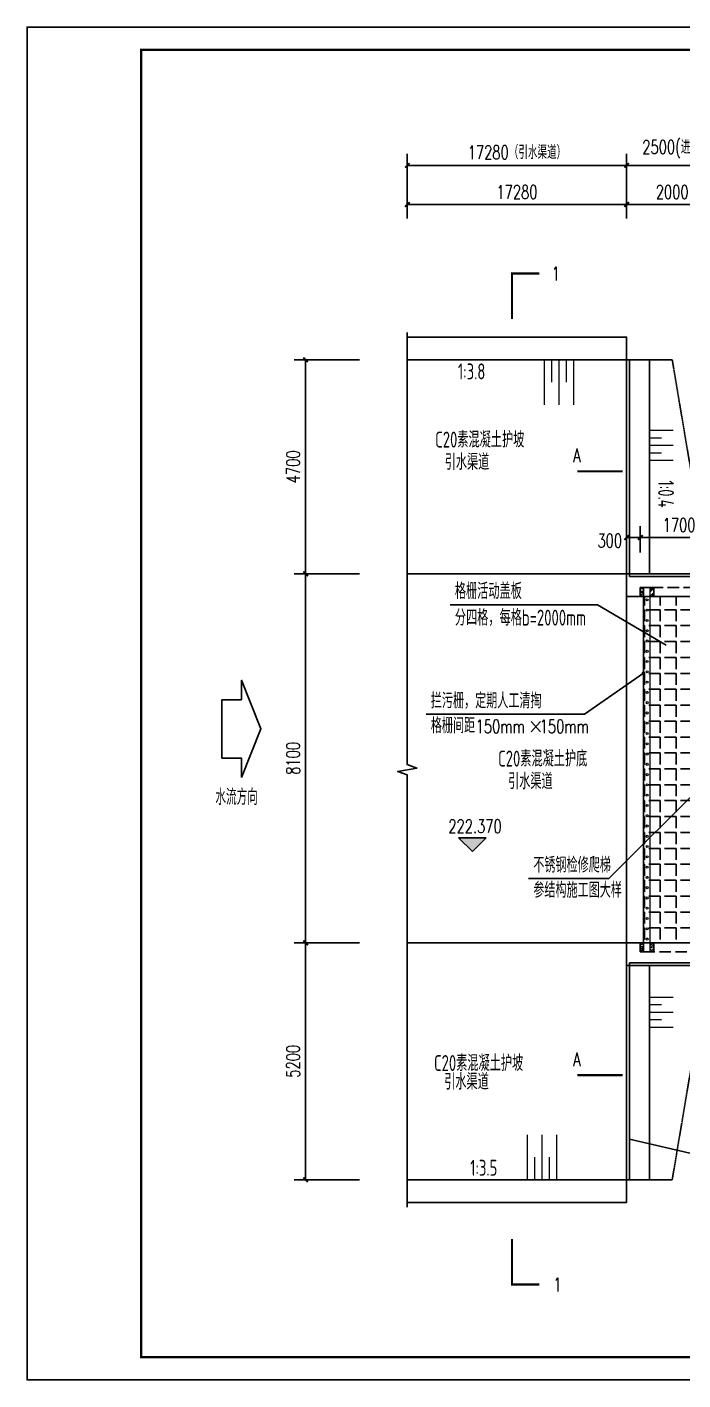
# Model space of a CAD drawing. Header units: millimetres. Extents: x -725 to 2274960, y -506 to 2980382.
# Drawn here: x 1991283 to 2005672, y 2586514 to 2616214 of the extents above; entities that cross this region are included whole.
import ezdxf
from ezdxf.enums import TextEntityAlignment as Align

# ---------------------------------------------------------------- set-up
doc = ezdxf.new("R2010")
doc.units = ezdxf.units.MM
doc.header["$LTSCALE"] = 1000
doc.linetypes.add('DASH', pattern=[0.35, 0.25, -0.1])
doc.linetypes.add('DASHED', pattern=[0.75, 0.5, -0.25])
for name, color, linetype in [('1', 1, 'Continuous'), ('AXIS', 3, 'Continuous'), ('BZ', 7, 'Continuous'), ('DIM_ELEV', 3, 'Continuous'), ('DIM_LEAD', 3, 'Continuous'), ('DIM_SYMB', 3, 'Continuous'), ('DXPM', 4, 'Continuous'), ('PUB_DIM', 3, 'Continuous'), ('PUB_TITLE', 4, 'Continuous'), ('TWT_DIM', 3, 'Continuous'), ('TWT_SYMB', 3, 'Continuous'), ('YHG_粗线', 6, 'Continuous'), ('断面标高标注', 3, 'Continuous'), ('线框', 2, 'Continuous'), ('细线', 4, 'Continuous'), ('轮廓线', 2, 'Continuous')]:
    doc.layers.add(name, color=color, linetype=linetype)
doc.layers.add('文字', color=4, linetype='Continuous', lineweight=0)
doc.styles.add('_TCH_DIM', font='SIMPLEX', dxfattribs={"bigfont": 'GBCBIG'})
doc.styles.add('_TCH_DIM_T3', font='SIMPLEX', dxfattribs={"width": 0.705882, "bigfont": 'GBCBIG'})
doc.styles.add('_TCH_LABEL', font='COMPLEX', dxfattribs={"bigfont": 'GBCBIG'})
doc.styles.add('TSSD_Rein', font='tssdeng.shx', dxfattribs={"width": 0.7, "bigfont": 'hztxt.shx'})
doc.styles.add('设计文字', font='ecidi_romand.shx', dxfattribs={"width": 0.8, "height": 3.5, "bigfont": 'ecidi_hzfs.shx'})
doc.dimstyles.new('_TCH_ARCH&&100', dxfattribs={"dimtxt": 297.5, "dimasz": 100, "dimexe": 250, "dimexo": 300, "dimgap": 126.25, "dimtad": 1, "dimdec": 0, "dimzin": 0, "dimdsep": 46, "dimtxsty": '_TCH_DIM_T3', "dimblk": 'ARCHTICK', "dimcen": 0.09, "dimclrt": 7, "dimazin": 2, "dimtfac": 1, "dimtdec": 0, "dimtix": 1, "dimtmove": 2, "dimatfit": 3, "dimfxl": 75, "dimtolj": 1, "dimtzin": 0, "dimarcsym": 0})
doc.dimstyles.new('_TWT_ARCH&&100', dxfattribs={"dimtxt": 297.5, "dimasz": 100, "dimexe": 250, "dimexo": 300, "dimgap": 126.25, "dimtad": 1, "dimdec": 0, "dimzin": 0, "dimdsep": 46, "dimtxsty": '_TCH_DIM_T3', "dimblk": 'ARCHTICK', "dimcen": 0.09, "dimclrt": 7, "dimazin": 2, "dimtfac": 1, "dimtdec": 0, "dimtix": 1, "dimtmove": 2, "dimatfit": 3, "dimfxl": 75, "dimtolj": 1, "dimtzin": 0, "dimarcsym": 0})

# ---------------------------------------------------------------- blocks, each defined once
blk = doc.blocks.new('HAYJZ A3')
blk.add_lwpolyline([(4975, -403417), (46975, -403417), (46975, -433117), (4975, -433117), (4975, -403417)])
at = {"const_width": 50}
blk.add_lwpolyline([(7475, -403917), (46475, -403917), (46475, -432617), (7475, -432617), (7475, -403917)], dxfattribs=at)
at = {"layer": 'PUB_TITLE'}
blk.add_lwpolyline([(4975, -433117), (46975, -433117), (46975, -403417), (4975, -403417)], close=True, dxfattribs=at)
blk = doc.blocks.new('_ArchTick')
at = {"color": 0, "linetype": 'ByBlock', "const_width": 0.4}
blk.add_lwpolyline([(-0.5, -0.5), (0.5, 0.5)], dxfattribs=at)
blk = doc.blocks.new('*D55')
at = {"layer": 'AXIS', "color": 0, "lineweight": -2, "transparency": 16777216}
for p, q in [((1999625, 2612010), (1999625, 2613428)), ((2004437, 2612010), (2004437, 2613428)), ((1999625, 2613178), (2004437, 2613178))]:
    blk.add_line(p, q, dxfattribs=at)
at = {"layer": 'Defpoints', "color": 0, "transparency": 16777216}
for p in [(2004437, 2613178), (1999625, 2611710), (2004437, 2611710)]:
    blk.add_point(p, dxfattribs=at)
at = {"layer": 'AXIS', "color": 0, "lineweight": -2, "transparency": 16777216, "xscale": 100, "yscale": 100, "zscale": 100, "rotation": 180}
blk.add_blockref('_ArchTick', (1999625, 2613178), dxfattribs=at)
at = {"layer": 'AXIS', "color": 0, "lineweight": -2, "transparency": 16777216, "xscale": 100, "yscale": 100, "zscale": 100}
blk.add_blockref('_ArchTick', (2004437, 2613178), dxfattribs=at)
at = {"layer": 'AXIS', "color": 7, "transparency": 16777216, "insert": (2002031, 2613463), "char_height": 297.5, "attachment_point": 5, "style": '_TCH_DIM_T3'}
blk.add_mtext('\\A1;17280（引水渠道）', dxfattribs=at)
blk = doc.blocks.new('*D56')
at = {"layer": 'AXIS', "color": 0, "lineweight": -2, "transparency": 16777216}
for p, q in [((2004437, 2612010), (2004437, 2613428)), ((2006937, 2612010), (2006937, 2613428)), ((2004437, 2613178), (2006937, 2613178))]:
    blk.add_line(p, q, dxfattribs=at)
at = {"layer": 'Defpoints', "color": 0, "transparency": 16777216}
for p in [(2006937, 2613178), (2004437, 2611710), (2006937, 2611710)]:
    blk.add_point(p, dxfattribs=at)
at = {"layer": 'AXIS', "color": 0, "lineweight": -2, "transparency": 16777216, "xscale": 100, "yscale": 100, "zscale": 100, "rotation": 180}
blk.add_blockref('_ArchTick', (2004437, 2613178), dxfattribs=at)
at = {"layer": 'AXIS', "color": 0, "lineweight": -2, "transparency": 16777216, "xscale": 100, "yscale": 100, "zscale": 100}
blk.add_blockref('_ArchTick', (2006937, 2613178), dxfattribs=at)
at = {"layer": 'AXIS', "color": 7, "transparency": 16777216, "insert": (2005687, 2613531), "char_height": 297.5, "attachment_point": 5, "style": '_TCH_DIM_T3'}
blk.add_mtext('\\A1;2500(进水池段)', dxfattribs=at)
blk = doc.blocks.new('*D149')
at = {"layer": 'Defpoints', "color": 0, "transparency": 16777216}
for p in [(2006437, 2605010), (2004737, 2604382), (2006437, 2604382)]:
    blk.add_point(p, dxfattribs=at)
at = {"layer": 'TWT_DIM', "color": 0, "lineweight": -2, "transparency": 16777216}
for p, q in [((2004737, 2604682), (2004737, 2605260)), ((2004737, 2605010), (2006437, 2605010)), ((2006437, 2604682), (2006437, 2605260))]:
    blk.add_line(p, q, dxfattribs=at)
at = {"layer": 'TWT_DIM', "color": 0, "lineweight": -2, "transparency": 16777216, "xscale": 100, "yscale": 100, "zscale": 100, "rotation": 180}
blk.add_blockref('_ArchTick', (2004737, 2605010), dxfattribs=at)
at = {"layer": 'TWT_DIM', "color": 0, "lineweight": -2, "transparency": 16777216, "xscale": 100, "yscale": 100, "zscale": 100}
blk.add_blockref('_ArchTick', (2006437, 2605010), dxfattribs=at)
at = {"layer": 'TWT_DIM', "color": 7, "transparency": 16777216, "insert": (2005587, 2605285), "char_height": 297.5, "attachment_point": 5, "style": '_TCH_DIM_T3'}
blk.add_mtext('\\A1;1700', dxfattribs=at)
blk = doc.blocks.new('*D150')
at = {"layer": 'Defpoints', "color": 0, "transparency": 16777216}
for p in [(2004737, 2605010), (2004437, 2604382), (2004737, 2604382)]:
    blk.add_point(p, dxfattribs=at)
at = {"layer": 'TWT_DIM', "color": 0, "lineweight": -2, "transparency": 16777216}
for p, q in [((2004437, 2604682), (2004437, 2605260)), ((2004437, 2605010), (2004737, 2605010)), ((2004737, 2604682), (2004737, 2605260))]:
    blk.add_line(p, q, dxfattribs=at)
at = {"layer": 'TWT_DIM', "color": 0, "lineweight": -2, "transparency": 16777216, "xscale": 100, "yscale": 100, "zscale": 100, "rotation": 180}
blk.add_blockref('_ArchTick', (2004437, 2605010), dxfattribs=at)
at = {"layer": 'TWT_DIM', "color": 0, "lineweight": -2, "transparency": 16777216, "xscale": 100, "yscale": 100, "zscale": 100}
blk.add_blockref('_ArchTick', (2004737, 2605010), dxfattribs=at)
at = {"layer": 'TWT_DIM', "color": 7, "transparency": 16777216, "insert": (2004067, 2604937), "char_height": 297.5, "attachment_point": 5, "style": '_TCH_DIM_T3'}
blk.add_mtext('\\A1;300', dxfattribs=at)
blk = doc.blocks.new('*D158')
at = {"layer": 'AXIS', "color": 0, "lineweight": -2, "transparency": 16777216}
for p, q in [((1999625, 2612010), (1999625, 2612570)), ((2004437, 2612010), (2004437, 2612570)), ((1999625, 2612320), (2004437, 2612320))]:
    blk.add_line(p, q, dxfattribs=at)
at = {"layer": 'Defpoints', "color": 0, "transparency": 16777216}
for p in [(2004437, 2612320), (1999625, 2611710), (2004437, 2611710)]:
    blk.add_point(p, dxfattribs=at)
at = {"layer": 'AXIS', "color": 0, "lineweight": -2, "transparency": 16777216, "xscale": 100, "yscale": 100, "zscale": 100, "rotation": 180}
blk.add_blockref('_ArchTick', (1999625, 2612320), dxfattribs=at)
at = {"layer": 'AXIS', "color": 0, "lineweight": -2, "transparency": 16777216, "xscale": 100, "yscale": 100, "zscale": 100}
blk.add_blockref('_ArchTick', (2004437, 2612320), dxfattribs=at)
at = {"layer": 'AXIS', "color": 7, "transparency": 16777216, "insert": (2002031, 2612595), "char_height": 297.5, "attachment_point": 5, "style": '_TCH_DIM_T3'}
blk.add_mtext('\\A1;17280', dxfattribs=at)
blk = doc.blocks.new('*D159')
at = {"layer": 'AXIS', "color": 0, "lineweight": -2, "transparency": 16777216}
for p, q in [((2004437, 2612010), (2004437, 2612570)), ((2006437, 2612010), (2006437, 2612570)), ((2004437, 2612320), (2006437, 2612320))]:
    blk.add_line(p, q, dxfattribs=at)
at = {"layer": 'Defpoints', "color": 0, "transparency": 16777216}
for p in [(2006437, 2612320), (2004437, 2611710), (2006437, 2611710)]:
    blk.add_point(p, dxfattribs=at)
at = {"layer": 'AXIS', "color": 0, "lineweight": -2, "transparency": 16777216, "xscale": 100, "yscale": 100, "zscale": 100, "rotation": 180}
blk.add_blockref('_ArchTick', (2004437, 2612320), dxfattribs=at)
at = {"layer": 'AXIS', "color": 0, "lineweight": -2, "transparency": 16777216, "xscale": 100, "yscale": 100, "zscale": 100}
blk.add_blockref('_ArchTick', (2006437, 2612320), dxfattribs=at)
at = {"layer": 'AXIS', "color": 7, "transparency": 16777216, "insert": (2005437, 2612595), "char_height": 297.5, "attachment_point": 5, "style": '_TCH_DIM_T3'}
blk.add_mtext('\\A1;2000', dxfattribs=at)
blk = doc.blocks.new('*D173')
at = {"layer": 'Defpoints', "color": 0, "transparency": 16777216}
for p in [(1997395, 2608910), (1998875, 2608910), (1998875, 2604210)]:
    blk.add_point(p, dxfattribs=at)
at = {"layer": 'PUB_DIM', "color": 0, "lineweight": -2, "transparency": 16777216}
for p, q in [((1998575, 2608910), (1997145, 2608910)), ((1997395, 2604210), (1997395, 2608910)), ((1998575, 2604210), (1997145, 2604210))]:
    blk.add_line(p, q, dxfattribs=at)
at = {"layer": 'PUB_DIM', "color": 0, "lineweight": -2, "transparency": 16777216, "xscale": 100, "yscale": 100, "zscale": 100}
for p, rotation in [((1997395, 2608910), 90), ((1997395, 2604210), 270)]:
    blk.add_blockref('_ArchTick', p, dxfattribs=dict(at, rotation=rotation))
at = {"layer": 'PUB_DIM', "color": 7, "transparency": 16777216, "insert": (1997120, 2606560), "char_height": 297.5, "attachment_point": 5, "rotation": 90, "style": '_TCH_DIM_T3'}
blk.add_mtext('\\A1;4700', dxfattribs=at)
blk = doc.blocks.new('*D174')
at = {"layer": 'Defpoints', "color": 0, "transparency": 16777216}
for p in [(1997395, 2604210), (1998875, 2604210), (1998875, 2596110)]:
    blk.add_point(p, dxfattribs=at)
at = {"layer": 'PUB_DIM', "color": 0, "lineweight": -2, "transparency": 16777216}
for p, q in [((1998575, 2604210), (1997145, 2604210)), ((1997395, 2596110), (1997395, 2604210)), ((1998575, 2596110), (1997145, 2596110))]:
    blk.add_line(p, q, dxfattribs=at)
at = {"layer": 'PUB_DIM', "color": 0, "lineweight": -2, "transparency": 16777216, "xscale": 100, "yscale": 100, "zscale": 100}
for p, rotation in [((1997395, 2604210), 90), ((1997395, 2596110), 270)]:
    blk.add_blockref('_ArchTick', p, dxfattribs=dict(at, rotation=rotation))
at = {"layer": 'PUB_DIM', "color": 7, "transparency": 16777216, "insert": (1997120, 2600160), "char_height": 297.5, "attachment_point": 5, "rotation": 90, "style": '_TCH_DIM_T3'}
blk.add_mtext('\\A1;8100', dxfattribs=at)
blk = doc.blocks.new('*D175')
at = {"layer": 'Defpoints', "color": 0, "transparency": 16777216}
for p in [(1997395, 2596110), (1998875, 2596110), (1998875, 2590910)]:
    blk.add_point(p, dxfattribs=at)
at = {"layer": 'PUB_DIM', "color": 0, "lineweight": -2, "transparency": 16777216}
for p, q in [((1998575, 2596110), (1997145, 2596110)), ((1997395, 2590910), (1997395, 2596110)), ((1998575, 2590910), (1997145, 2590910))]:
    blk.add_line(p, q, dxfattribs=at)
at = {"layer": 'PUB_DIM', "color": 0, "lineweight": -2, "transparency": 16777216, "xscale": 100, "yscale": 100, "zscale": 100}
for p, rotation in [((1997395, 2596110), 90), ((1997395, 2590910), 270)]:
    blk.add_blockref('_ArchTick', p, dxfattribs=dict(at, rotation=rotation))
at = {"layer": 'PUB_DIM', "color": 7, "transparency": 16777216, "insert": (1997120, 2593510), "char_height": 297.5, "attachment_point": 5, "rotation": 90, "style": '_TCH_DIM_T3'}
blk.add_mtext('\\A1;5200', dxfattribs=at)

msp = doc.modelspace()

# ---------------------------------------------------------------- hatches: boundary and pattern name
h = msp.add_hatch()
h.set_pattern_fill('ANGLE', color=8, scale=100, angle=-180)
h.set_pattern_definition([(180, (2262573.3, 2516110.07), (-1e-13, -349.25), [254, -95.25]), (270, (2262573.3, 2516110.07), (349.25, -1e-13), [254, -95.25])])
h.paths.add_polyline_path([(2006437.2599, 2596110.0124), (2004806.9947, 2596110.0124), (2004806.9947, 2603710.0124), (2006437.2599, 2603710.0124)])
at = {"layer": 'DIM_ELEV'}
msp.add_hatch(color=256, dxfattribs=at).paths.add_polyline_path([(2001051.9489, 2598116.4968), (2000751.9489, 2598416.4968), (2001351.9489, 2598416.4968)])
at = {"layer": '细线', "linetype": 'Continuous', "lineweight": 0, "ltscale": 0.5}
h = msp.add_hatch(dxfattribs=at)
h.set_pattern_fill('AR-CONC', color=8, angle=-180)
h.set_pattern_definition([(230, (2009914.35, 2556639.68), (-182.18467, 15.9391), [19.05, -209.55]), (175, (2009914.35, 2556639.68), (35.2434, -191.05685), [15.24, -167.6406]), (280.45144, (2009899.17, 2556641.01), (-146.94125, -175.11775), [16.19, -178.09024]), (226.1842, (2009914.35, 2556588.88), (-271.079, 42.0423), [28.575, -314.325]), (276.63556, (2009891.76, 2556592.39), (-237.4041, -247.4261), [24.285, -267.1356]), (171.18415, (2009914.35, 2556588.88), (-237.4041, -247.4261), [22.86, -251.4597]), (201, (2009888.95, 2556601.58), (-151.6144, 102.2652), [19.05, -209.55]), (146, (2009888.95, 2556601.58), (-61.802, -184.188), [15.24, -167.64]), (251.45144, (2009876.32, 2556610.1), (-213.4164, -81.9228), [16.19, -178.08994]), (217.5, (2009914.35, 2556639.68), (-3.0886, -84.55504), [0, -165.608, 0, -170.18, 0, -168.275]), (187.5, (2009914.35, 2556639.68), (-66.81966, -100.18057), [0, -97.028, 0, -161.798, 0, -64.135]), (147.5, (2009970.995, 2556639.68), (-135.5906, 5.72874), [0, -63.5, 0, -198.12, 0, -262.89]), (137.5, (2009996.4, 2556639.68), (-148.12918, -25.4265), [0, -82.55, 0, -131.572, 0, -186.69])])
h.paths.add_polyline_path([(2005037.2599, 2603710.0124), (2004956.9947, 2603710.0124), (2004956.9947, 2603910.0124), (2005037.2599, 2603910.0124)])
h.paths.add_polyline_path([(2004806.9947, 2603710.0124), (2004737.2599, 2603710.0124), (2004737.2599, 2603910.0124), (2004806.9947, 2603910.0124)])
h = msp.add_hatch(dxfattribs=at)
h.set_pattern_fill('ANSI32', color=8, scale=10, angle=-180)
h.set_pattern_definition([(225, (2009914.35, 2556639.68), (67.35192, -67.35192), []), (225, (2009869.45, 2556639.68), (67.35192, -67.35192), [])])
h.paths.add_polyline_path([(2004806.9947, 2603710.0124), (2004737.2599, 2603710.0124), (2004737.2599, 2603910.0124), (2004806.9947, 2603910.0124)])
h.paths.add_polyline_path([(2005037.2599, 2603710.0124), (2004956.9947, 2603710.0124), (2004956.9947, 2603910.0124), (2005037.2599, 2603910.0124)])
h = msp.add_hatch(dxfattribs=at)
h.set_pattern_fill('AR-CONC', color=8, angle=-180)
h.set_pattern_definition([(230, (2009914.35, 2543839.68), (-182.18467, 15.9391), [19.05, -209.55]), (175, (2009914.35, 2543839.68), (35.2434, -191.05685), [15.24, -167.6406]), (280.45144, (2009899.17, 2543841.01), (-146.94125, -175.11775), [16.19, -178.09024]), (226.1842, (2009914.35, 2543788.88), (-271.079, 42.0423), [28.575, -314.325]), (276.63556, (2009891.76, 2543792.39), (-237.4041, -247.4261), [24.285, -267.1356]), (171.18415, (2009914.35, 2543788.88), (-237.4041, -247.4261), [22.86, -251.4597]), (201, (2009888.95, 2543801.58), (-151.6144, 102.2652), [19.05, -209.55]), (146, (2009888.95, 2543801.58), (-61.802, -184.18797), [15.24, -167.64]), (251.45144, (2009876.32, 2543810.1), (-213.4164, -81.92277), [16.19, -178.08994]), (217.5, (2009914.35, 2543839.68), (-3.0886, -84.55504), [0, -165.608, 0, -170.18, 0, -168.275]), (187.5, (2009914.35, 2543839.68), (-66.81966, -100.18057), [0, -97.028, 0, -161.798, 0, -64.135]), (147.5, (2009970.995, 2543839.68), (-135.590595, 5.72874), [0, -63.5, 0, -198.12, 0, -262.89]), (137.5, (2009996.4, 2543839.68), (-148.12918, -25.4265), [0, -82.55, 0, -131.572, 0, -186.69])])
h.paths.add_polyline_path([(2005037.2599, 2595910.0124), (2004956.9947, 2595910.0124), (2004956.9947, 2596110.0124), (2005037.2599, 2596110.0124)])
h.paths.add_polyline_path([(2004806.9947, 2595910.0124), (2004737.2599, 2595910.0124), (2004737.2599, 2596110.0124), (2004806.9947, 2596110.0124)])
h = msp.add_hatch(dxfattribs=at)
h.set_pattern_fill('ANSI32', color=8, scale=10, angle=-180)
h.set_pattern_definition([(225, (2009914.35, 2543839.68), (67.35192, -67.35192), []), (225, (2009869.45, 2543839.68), (67.35192, -67.35192), [])])
h.paths.add_polyline_path([(2004806.9947, 2595910.0124), (2004737.2599, 2595910.0124), (2004737.2599, 2596110.0124), (2004806.9947, 2596110.0124)])
h.paths.add_polyline_path([(2005037.2599, 2595910.0124), (2004956.9947, 2595910.0124), (2004956.9947, 2596110.0124), (2005037.2599, 2596110.0124)])

# ---------------------------------------------------------------- linework, layer by layer
at = {"layer": '1'}
for p, q in [((2004737.2599, 2603910.0124), (2005037.2599, 2603910.0124)), ((2004737.2599, 2595910.0124), (2005037.2599, 2595910.0124))]:
    msp.add_line(p, q, dxfattribs=at)
at = {"layer": 'BZ', "color": 3, "flags": 128}
msp.add_lwpolyline([(1995985.6772, 2599738.6185), (1995985.6772, 2600166.0353), (1995558.2605, 2600166.0353), (1995558.2605, 2601448.2857), (1995985.6772, 2601448.2857), (1995985.6772, 2601875.7025), (1996413.094, 2600807.1605)], close=True, dxfattribs=at)
at = {"layer": 'DIM_ELEV'}
for p, q in [((2001051.9489, 2598116.4968), (2000751.9489, 2598416.4968)), ((2000751.9489, 2598416.4968), (2001351.9489, 2598416.4968)), ((2001051.9489, 2598116.4968), (2001351.9489, 2598416.4968))]:
    msp.add_line(p, q, dxfattribs=at)
at = {"layer": 'DIM_LEAD'}
for p, q in [((2003794.6127, 2603529.644), (2000563.3955, 2603529.644)), ((2005304.429, 2602645.5474), (2003794.6127, 2603529.644)), ((2006137.2599, 2599610.0124), (2004045.2751, 2597525.0093)), ((2004045.2751, 2597525.0093), (2002284.1307, 2597525.0093)), ((2004497.2599, 2591802.3352), (2006013.5432, 2591450.8655))]:
    msp.add_line(p, q, dxfattribs=at)
at = {"layer": 'DIM_SYMB', "const_width": 50}
for points in [[(2002521.8012, 2610802.8209), (2001921.8012, 2610802.8209), (2001921.8012, 2609802.8209)], [(2003352.3835, 2606460.807), (2004352.3835, 2606460.807)], [(2003352.3835, 2593203.0742), (2004352.3835, 2593203.0742)], [(2001921.8012, 2589607.1983), (2001921.8012, 2588607.1983), (2002521.8012, 2588607.1983)]]:
    msp.add_lwpolyline(points, dxfattribs=at)
at = {"layer": 'DIM_SYMB'}
msp.add_lwpolyline([(1999625.3416, 2609510.0124), (1999625.3416, 2600022.5124), (1999835.3416, 2599946.0787), (1999415.3416, 2599872.0213), (1999625.3416, 2599797.5124), (1999625.3416, 2590310.0124)], dxfattribs=at)
at = {"layer": 'DXPM', "color": 4, "linetype": 'DASHED', "ltscale": 0.03, "flags": 128}
for points in [[(2004937.2599, 2608910.0124), (2005437.2599, 2608910.0124), (2006229.0246, 2604210.0124)], [(2004937.2599, 2590910.0124), (2005437.2599, 2590910.0124), (2006229.0246, 2595610.0124)]]:
    msp.add_lwpolyline(points, dxfattribs=at)
at = {"layer": 'TWT_SYMB'}
for p, q in [((2004806.9947, 2602028.5892), (2003510.1567, 2601133.4439)), ((2003510.1567, 2601133.4439), (2000036.2144, 2601133.4439))]:
    msp.add_line(p, q, dxfattribs=at)
at = {"layer": 'TWT_SYMB', "const_width": 40}
msp.add_lwpolyline([(2004823.4543, 2602039.9505, 1), (2004790.535, 2602017.2279, 1)], format="xyb", close=True, dxfattribs=at)
at = {"layer": 'YHG_粗线'}
for points in [[(2004497.2599, 2604150.0124), (2004497.2599, 2608910.0124)], [(2004497.2599, 2595670.0124), (2006877.2599, 2595670.0124), (2006877.2599, 2604150.0124), (2004497.2599, 2604150.0124)], [(2004497.2599, 2590910.0124), (2004497.2599, 2595670.0124)]]:
    msp.add_lwpolyline(points, dxfattribs=at)
at = {"layer": '文字'}
for p, q in [((2002637.1795, 2607921.259), (2002637.1795, 2608910.0124)), ((2002797.5005, 2608415.6357), (2002797.5005, 2608910.0124)), ((2002957.8215, 2607921.259), (2002957.8215, 2608910.0124)), ((2003118.1425, 2608415.6357), (2003118.1425, 2608910.0124)), ((2003278.4635, 2607921.259), (2003278.4635, 2608910.0124)), ((2002258.1097, 2591898.7658), (2002258.1097, 2590910.0124)), ((2002578.7517, 2591898.7658), (2002578.7517, 2590910.0124)), ((2002899.3937, 2591898.7658), (2002899.3937, 2590910.0124)), ((2002418.4307, 2591404.3891), (2002418.4307, 2590910.0124)), ((2002739.0727, 2591404.3891), (2002739.0727, 2590910.0124))]:
    msp.add_line(p, q, dxfattribs=at)
at = {"layer": '文字', "color": 3}
for p, q in [((2005460.9594, 2607359.34), (2004937.2599, 2607359.34)), ((2005199.1096, 2607190.2347), (2004937.2599, 2607190.2347)), ((2005460.9594, 2607027.6339), (2004937.2599, 2607027.6339)), ((2005199.1096, 2606858.5286), (2004937.2599, 2606858.5286)), ((2005460.9594, 2606695.9278), (2004937.2599, 2606695.9278)), ((2005460.9594, 2594911.9664), (2004937.2599, 2594911.9664)), ((2005199.1096, 2594749.3656), (2004937.2599, 2594749.3656)), ((2005460.9594, 2594580.2603), (2004937.2599, 2594580.2603)), ((2005199.1096, 2594417.6595), (2004937.2599, 2594417.6595)), ((2005460.9594, 2594248.5542), (2004937.2599, 2594248.5542))]:
    msp.add_line(p, q, dxfattribs=at)
at = {"layer": '文字', "lineweight": 0, "ltscale": 1000}
msp.add_line((2004956.9947, 2595910.0124), (2004956.9947, 2603910.0124), dxfattribs=at)
at = {"layer": '文字', "lineweight": 0}
for centre in [(2004887.2599, 2603638.7153), (2004887.2599, 2603413.0908), (2004887.2599, 2603187.4664), (2004887.2599, 2602961.842), (2004887.2599, 2602736.2176), (2004887.2599, 2602510.5932), (2004887.2599, 2602284.9688), (2004887.2599, 2602059.3443), (2004887.2599, 2601833.7199), (2004887.2599, 2601608.0955), (2004887.2599, 2601382.4711), (2004887.2599, 2601156.8467), (2004887.2599, 2600931.2223), (2004887.2599, 2600705.5979), (2004887.2599, 2600479.9734), (2004887.2599, 2600254.349), (2004887.2599, 2600028.7246), (2004887.2599, 2599803.1002), (2004887.2599, 2599577.4758), (2004887.2599, 2599351.8514), (2004887.2599, 2599126.227), (2004887.2599, 2598900.6025), (2004887.2599, 2598674.9781), (2004887.2599, 2598449.3537), (2004887.2599, 2598223.7293), (2004887.2599, 2597998.1049), (2004887.2599, 2597772.4805), (2004887.2599, 2597546.8561), (2004887.2599, 2597321.2316), (2004887.2599, 2597095.6072), (2004887.2599, 2596869.9828), (2004887.2599, 2596644.3584), (2004887.2599, 2596418.734), (2004887.2599, 2596193.1096)]:
    msp.add_circle(centre, 23.0556, dxfattribs=at)
at = {"layer": '线框', "lineweight": -3}
msp.add_line((2004806.9947, 2595910.0124), (2004806.9947, 2603910.0124), dxfattribs=at)
at = {"layer": '轮廓线'}
for p, q in [((1999625.3416, 2604210.0124), (2004437.2599, 2604210.0124)), ((2004437.2599, 2604210.0124), (2006937.2599, 2604210.0124)), ((2004437.2599, 2603710.0124), (2006437.2599, 2603710.0124)), ((2004437.2599, 2596110.0124), (1999625.3416, 2596110.0124)), ((2004437.2599, 2596110.0124), (2006437.2599, 2596110.0124)), ((2004437.2599, 2595610.0124), (2006937.2599, 2595610.0124))]:
    msp.add_line(p, q, dxfattribs=at)
for points in [[(2004437.2599, 2608910.0124), (2004437.2599, 2609410.0124), (1999625.3416, 2609410.0124)], [(2004437.2599, 2608910.0124), (1999625.3416, 2608910.0124)], [(2004437.2599, 2604210.0124), (2004437.2599, 2608910.0124), (2004937.2599, 2608910.0124), (2004937.2599, 2604210.0124)], [(2004437.2599, 2595610.0124), (2004437.2599, 2604210.0124)], [(2004737.2599, 2603710.0124), (2004737.2599, 2603910.0124)], [(2005037.2599, 2603710.0124), (2005037.2599, 2603910.0124)], [(2004737.2599, 2595910.0124), (2004737.2599, 2596110.0124)], [(2005037.2599, 2595910.0124), (2005037.2599, 2596110.0124)], [(2004437.2599, 2595610.0124), (2004437.2599, 2590910.0124), (2004937.2599, 2590910.0124), (2004937.2599, 2595610.0124)], [(2004437.2599, 2590910.0124), (1999625.3416, 2590910.0124)], [(2004437.2599, 2590910.0124), (2004437.2599, 2590410.0124), (1999625.3416, 2590410.0124)]]:
    msp.add_lwpolyline(points, dxfattribs=at)
at = {"layer": '轮廓线', "flags": 128}
for points in [[(2004437.2599, 2604210.0124), (2006937.2599, 2604210.0124)], [(2004437.2599, 2595610.0124), (2006937.2599, 2595610.0124)]]:
    msp.add_lwpolyline(points, dxfattribs=at)
at = {"layer": '轮廓线', "linetype": 'DASH'}
msp.add_lwpolyline([(2004806.9947, 2595910.0124), (2006637.2599, 2595910.0124), (2006637.2599, 2603910.0124), (2004806.9947, 2603910.0124)], close=True, dxfattribs=at)

# ---------------------------------------------------------------- block references
msp.add_blockref('HAYJZ A3', (1986308.4813, 3019631.2319))

# ---------------------------------------------------------------- texts
at = {"color": 3, "style": 'TSSD_Rein', "width": 0.7}
for s, p in [('1:3.8', (2001337.4671, 2608654.7035)), ('1:3.5', (2001600.0701, 2591172.7114))]:
    msp.add_text(s, height=350, dxfattribs=at).set_placement(p, align=Align.MIDDLE_RIGHT)
for s, p in [('C20素混凝土护坡', (2000235.7165, 2606983.0537)), ('引水渠道', (2000445.4789, 2606491.2384)), ('C20素混凝土护底', (2001616.7864, 2599979.9821)), ('引水渠道', (2001835.6264, 2599481.4349)), ('C20素混凝土护坡', (2000210.6797, 2593296.0453)), ('引水渠道', (2000434.1106, 2592886.2882))]:
    msp.add_text(s, height=350, dxfattribs=at).set_placement(p)
msp.add_text('1:0.4', height=350, rotation=270, dxfattribs=at).set_placement((2005301.7312, 2605664.4216), align=Align.MIDDLE_RIGHT)
at = {"layer": 'DIM_ELEV', "color": 7, "style": '_TCH_DIM', "width": 0.705882}
msp.add_text('222.370', height=297.5, dxfattribs=at).set_placement((2000525.9489, 2598521.4968))
at = {"layer": 'DIM_LEAD', "color": 7, "style": 'TSSD_Rein', "width": 0.7}
for s, p in [('格栅活动盖板', (2000668.3955, 2603657.8058)), ('分四格，每格', (2000668.3955, 2603074.644)), ('b=2000mm', (2002138.3955, 2603074.644))]:
    msp.add_text(s, height=350, dxfattribs=at).set_placement(p)
at = {"layer": 'DIM_LEAD', "color": 7, "style": '_TCH_DIM'}
for s, p in [('不锈钢检修爬梯', (2002389.1307, 2597652.3498)), ('参结构施工图大样', (2002389.1307, 2597099.7966))]:
    msp.add_text(s, height=337.58865, dxfattribs=at).set_placement(p)
at = {"layer": 'DIM_SYMB', "color": 7, "style": '_TCH_LABEL', "width": 0.705882}
for s, p in [('1', (2002789.7854, 2610654.0709)), ('A', (2003262.3835, 2606662.057)), ('A', (2003262.3835, 2593404.3242)), ('1', (2002826.8012, 2588458.4483))]:
    msp.add_text(s, height=297.5, dxfattribs=at).set_placement(p)
at = {"layer": 'TWT_SYMB', "color": 7, "style": '_TCH_DIM'}
for s, height, p in [('拦污栅，定期人工清掏', 337.58865, (2000141.2144, 2601257.0609)), ('格栅间距', 337.58865, (2000141.2144, 2600711.9545)), ('×', 337.5887, (2002284.1932, 2600711.9545))]:
    msp.add_text(s, height=height, dxfattribs=at).set_placement(p)
at = {"layer": 'TWT_SYMB', "color": 7, "style": '_TCH_DIM', "width": 0.705882}
for p in [(2001124.1932, 2600711.9545), (2002529.9378, 2600711.9545)]:
    msp.add_text('150mm', height=297.5, dxfattribs=at).set_placement(p)
at = {"layer": '断面标高标注', "color": 3, "lineweight": 13, "style": '设计文字', "width": 0.7}
msp.add_text('水流方向', height=350, dxfattribs=at).set_placement((1995414.5424, 2599136.7259))

# ---------------------------------------------------------------- dimensions: what is measured, and where the dimension line sits
at = {"layer": 'AXIS'}
for p1, p2, distance, text, picture, middle in [((1999625.3416, 2611710.0124), (2004437.2599, 2611710.0124), 1467.6631, '17280（引水渠道）', '*D55', (2002031.3008, 2613462.5192)), ((2004437.2599, 2611710.0124), (2006937.2599, 2611710.0124), 1467.6631, '2500(进水池段)', '*D56', (2005687.2599, 2613530.5922)), ((1999625.3416, 2611710.0124), (2004437.2599, 2611710.0124), 609.7868, '17280', '*D158', (2002031.3008, 2612594.7993))]:
    dim = msp.add_aligned_dim(p1=p1, p2=p2, distance=distance, text=text, dimstyle='_TCH_ARCH&&100', dxfattribs=at)
    dim.commit()
    dim.dimension.update_dxf_attribs({"geometry": picture, "text_midpoint": middle})
dim = msp.add_aligned_dim(p1=(2004437.2599, 2611710.0124), p2=(2006437.2599, 2611710.0124), distance=609.7868, dimstyle='_TCH_ARCH&&100', dxfattribs=at)
dim.commit()
dim.dimension.update_dxf_attribs({"geometry": '*D159', "text_midpoint": (2005437.2599, 2612594.7993)})
at = {"layer": 'PUB_DIM'}
for p1, p2, picture, middle in [((1998874.6888, 2604210.0124), (1998874.6888, 2608910.0124), '*D173', (1997120.0616, 2606560.0124)), ((1998874.6888, 2596110.0124), (1998874.6888, 2604210.0124), '*D174', (1997120.0616, 2600160.0124)), ((1998874.6888, 2590910.0124), (1998874.6888, 2596110.0124), '*D175', (1997120.0616, 2593510.0124))]:
    dim = msp.add_aligned_dim(p1=p1, p2=p2, distance=1479.6272, dimstyle='_TCH_ARCH&&100', dxfattribs=at)
    dim.commit()
    dim.dimension.update_dxf_attribs({"geometry": picture, "text_midpoint": middle})
at = {"layer": 'TWT_DIM'}
dim = msp.add_aligned_dim(p1=(2004737.2599, 2604382.4966), p2=(2006437.2599, 2604382.4966), distance=627.6737, dimstyle='_TWT_ARCH&&100', dxfattribs=at)
dim.commit()
dim.dimension.update_dxf_attribs({"geometry": '*D149', "text_midpoint": (2005587.2599, 2605285.1703)})
dim = msp.add_linear_dim(base=(2004737.2599, 2605010.1703), p1=(2004437.2599, 2604382.4966), p2=(2004737.2599, 2604382.4966), angle=0, dimstyle='_TWT_ARCH&&100', dxfattribs=at)
dim.commit()
dim.dimension.update_dxf_attribs({"geometry": '*D150', "text_midpoint": (2004067.2599, 2604936.651), "dimtype": 161})

doc.saveas('drawing.dxf')
